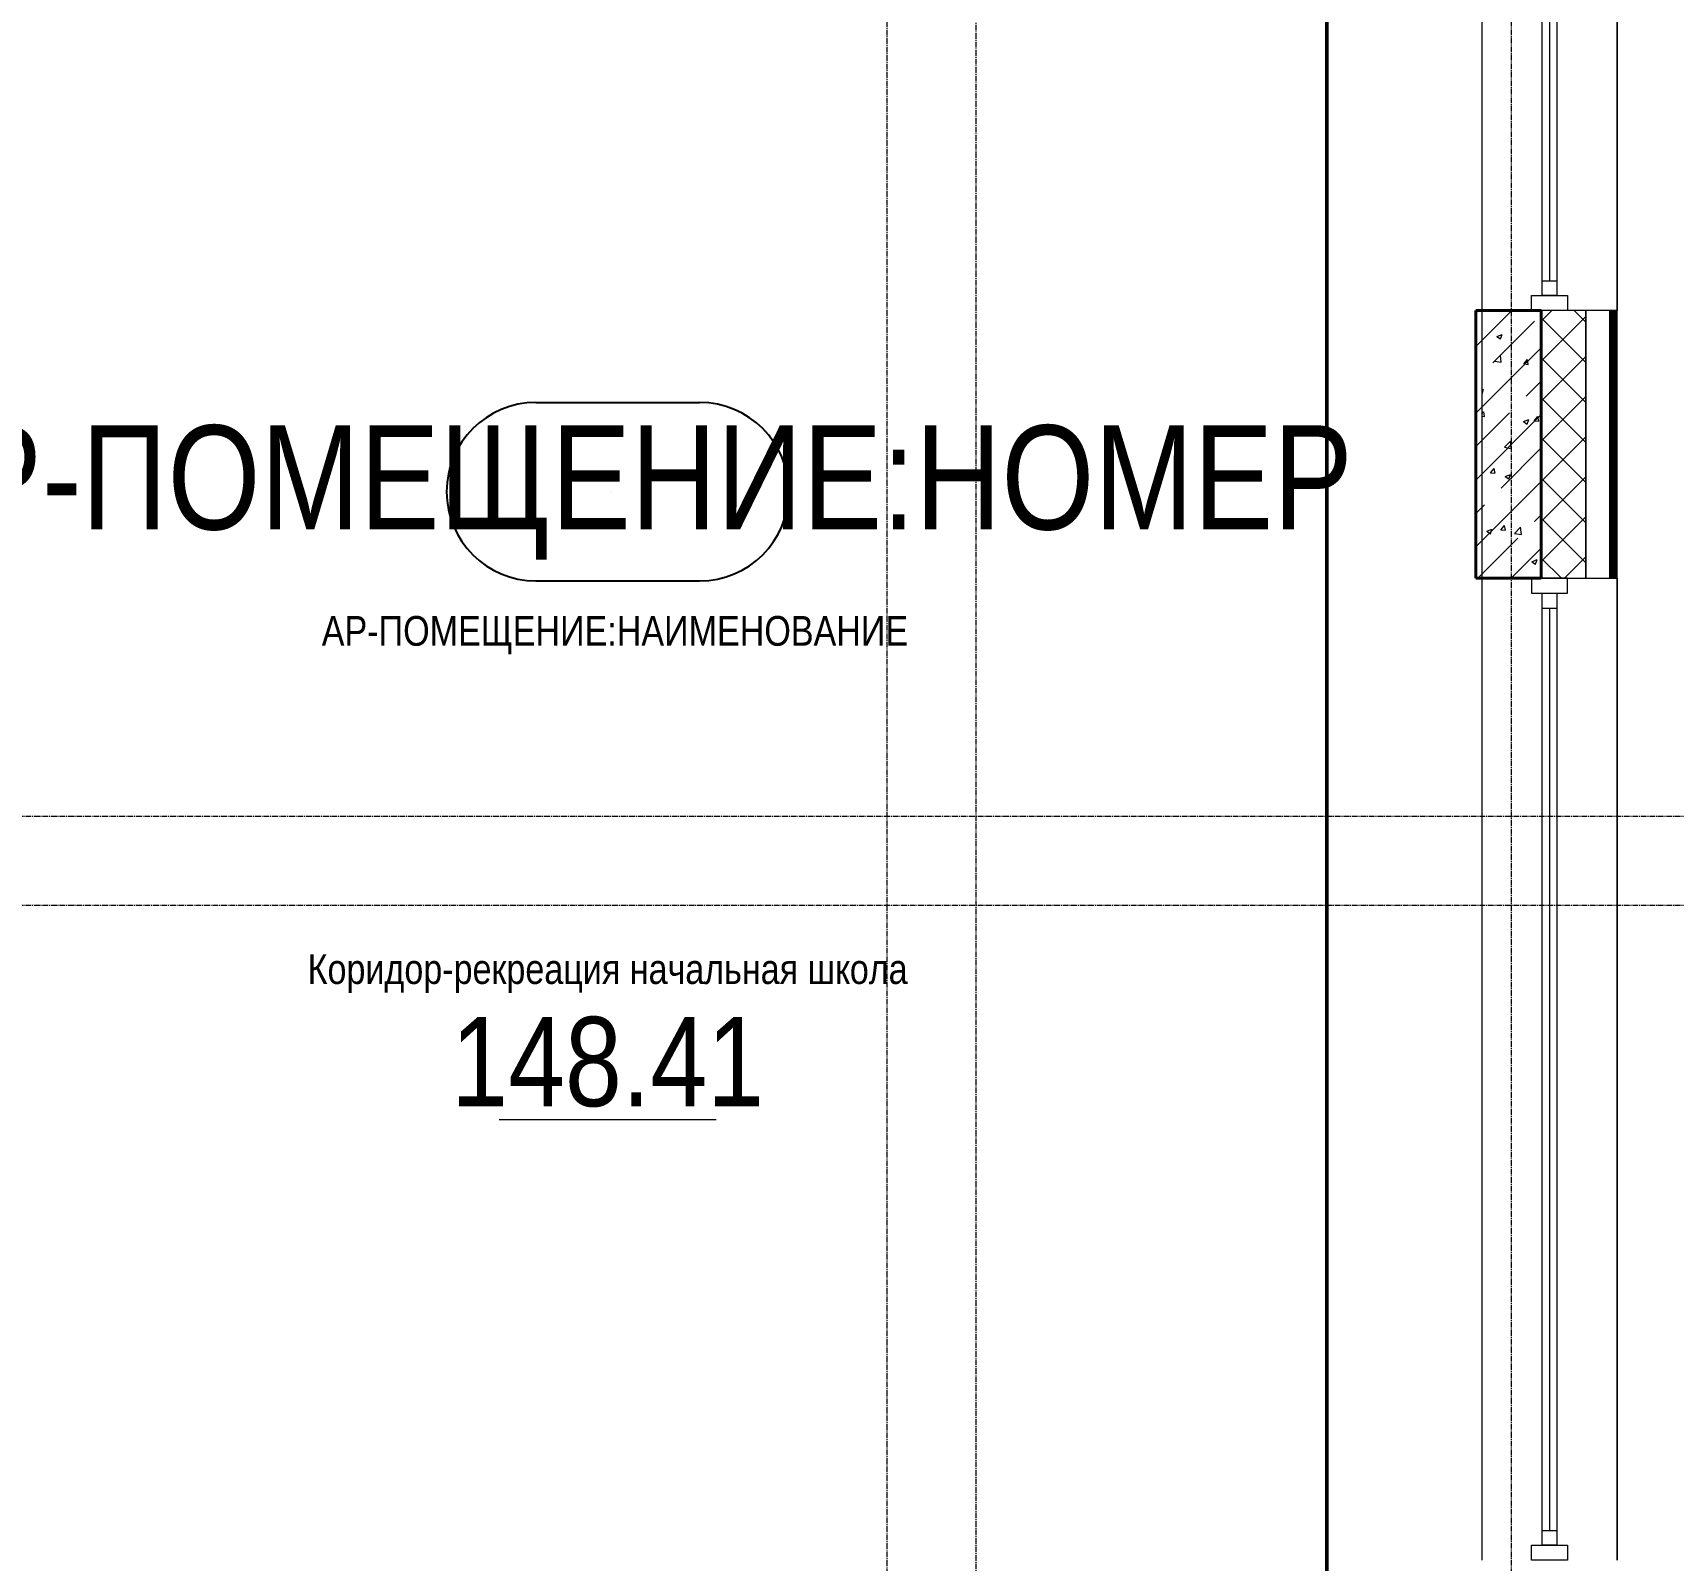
# Model space of a CAD drawing. Header units: millimetres. Extents: x -7155 to 483283, y -227682 to 148426.
# Drawn here: x 15130 to 20643, y 61700 to 66833 of the extents above; entities that cross this region are included whole.
import ezdxf
from ezdxf.enums import TextEntityAlignment as Align

# ---------------------------------------------------------------- set-up
doc = ezdxf.new("R2010")
doc.units = ezdxf.units.MM
doc.linetypes.add('CENTER2', pattern=[28.575, 19.05, -3.175, 3.175, -3.175])
doc.linetypes.add('HIDDEN2', pattern=[4.7625, 3.175, -1.5875])
doc.layers.get('Defpoints').update_dxf_attribs({"color": 140})
for name, color, linetype, lineweight, true_color in [('A-AREA', 7, 'Continuous', 15, 0x7f7f7f), ('АР_Оси_РД_100', 7, 'Continuous', 0, 0x525252), ('РД_Оси_100', 7, 'Continuous', 0, 0x525252)]:
    doc.layers.add(name, color=color, linetype=linetype, lineweight=lineweight, true_color=true_color)
for name, color, linetype, lineweight in [('A-Wall_Материал_Газоблок_Контур', 250, 'Continuous', 0), ('АР_Колонны', 70, 'Continuous', 30), ('АР_Окна', 4, 'Continuous', 5), ('АР_площадь пом', 5, 'Continuous', 5), ('АР_Стены ЖБ', 7, 'Continuous', 30), ('АР_Стены ПЕНОблок', 52, 'Continuous', 20), ('АР_Тонкая', 254, 'Continuous', 5), ('АР_Утеплитель', 31, 'Continuous', 0), ('АР_Штриховка', 8, 'Continuous', 0)]:
    doc.layers.add(name, color=color, linetype=linetype, lineweight=lineweight)
doc.styles.add('style1', font='ARIALN.TTF')

# ---------------------------------------------------------------- blocks, each defined once
blk = doc.blocks.new('СОШ_2200_АР_ОСИ_М100_28.05.24')
at = {"layer": 'АР_Оси_РД_100', "linetype": 'CENTER2'}
blk.add_line((20100, -6155), (20100, 139938.679), dxfattribs=at)
for points in [[(17850, 139938.679), (18000, 139538.679), (18000, -6194.092)], [(18300, -6196.31), (18300, 139538.679), (18450, 139938.679)], [(29555, 64200), (-5454.958, 64200), (-5954.958, 64350)], [(29555, 63900), (-5454.958, 63900), (-5954.958, 63750)]]:
    blk.add_lwpolyline(points, dxfattribs=at)
blk = doc.blocks.new('MOK-МаркаПомещения1')
at = {"layer": 'A-AREA', "color": 0}
blk.add_line((-3.651, -1.944), (3.649, -1.944), dxfattribs=at)
at = {"layer": 'A-AREA', "color": 0, "style": 'style1'}
blk.add_attdef('АР-ПОМЕЩЕНИЕ:ПЛОЩАДЬ', text='', height=3, dxfattribs=at).set_placement((0, 0), align=Align.MIDDLE)

msp = doc.modelspace()

# ---------------------------------------------------------------- linework, layer by layer
at = {"color": 18, "true_color": 0x000000}
for p, q in [((16820.9, 65591), (17370.9, 65591)), ((16820.9, 64991), (17370.9, 64991))]:
    msp.add_line(p, q, dxfattribs=at)
at = {"color": 1, "lineweight": 50}
msp.add_lwpolyline([(8308, 63335), (13325, 63335), (13325, 67891), (19479, 67891), (19479, 61626), (11841, 61626), (11841, 39235), (8263, 39235), (8308, 63335)], dxfattribs=at)
at = {"color": 18, "true_color": 0x000000}
for centre, radius, start, end in [((16820.9, 65291), 300, 90, 270), ((17370.9, 65291), 300, 270, 90), ((16720.9, 65291), 350, 0, 0.001)]:
    msp.add_arc(centre, radius, start, end, dxfattribs=at)
at = {"layer": 'A-Wall_Материал_Газоблок_Контур', "color": 18, "linetype": 'Continuous', "lineweight": 0, "true_color": 0x000000}
for p, q in [((20000, 67100), (20000, 65900)), ((20455, 65900), (20455, 67100)), ((20000, 65000), (20000, 61700)), ((20455, 61700), (20455, 65000))]:
    msp.add_line(p, q, dxfattribs=at)
at = {"layer": 'АР_Колонны', "color": 18, "linetype": 'HIDDEN2', "lineweight": 25, "true_color": 0x000000}
for p, q in [((19980, 65900), (20200, 65900)), ((19980, 65000), (19980, 65900)), ((20200, 65900), (20200, 65000)), ((20200, 65000), (19980, 65000))]:
    msp.add_line(p, q, dxfattribs=at)
at = {"layer": 'АР_Колонны', "color": 18, "linetype": 'Continuous', "lineweight": 30, "true_color": 0x000000}
for p, q in [((20200, 65900), (19980, 65900)), ((19980, 65900), (19980, 65000)), ((20200, 65000), (20200, 65900)), ((19980, 65000), (20200, 65000))]:
    msp.add_line(p, q, dxfattribs=at)
at = {"layer": 'АР_Окна', "color": 18, "linetype": 'Continuous', "lineweight": 5, "true_color": 0x000000}
for p, q in [((20000, 67100), (20000, 65900)), ((20455, 67100), (20455, 65900)), ((20202.5, 65950), (20202.5, 67050)), ((20252.5, 67050), (20252.5, 65950)), ((20227.5, 67000), (20227.5, 66000)), ((20202.5, 66000), (20252.5, 66000)), ((20167.5, 65900), (20167.5, 65950)), ((20167.5, 65950), (20287.5, 65950)), ((20252.5, 65950), (20202.5, 65950)), ((20287.5, 65950), (20287.5, 65900)), ((20287.5, 65900), (20167.5, 65900)), ((20000, 65000), (20000, 61700)), ((20287.5, 65000), (20167.5, 65000)), ((20167.5, 65000), (20167.5, 64950)), ((20167.5, 64950), (20287.5, 64950)), ((20202.5, 64950), (20252.5, 64950)), ((20202.5, 61750), (20202.5, 64950)), ((20252.5, 64950), (20252.5, 61750)), ((20287.5, 64950), (20287.5, 65000)), ((20455, 65000), (20455, 61700)), ((20202.5, 64900), (20252.5, 64900)), ((20227.5, 64900), (20227.5, 61800)), ((20202.5, 61800), (20252.5, 61800)), ((20252.5, 61750), (20202.5, 61750))]:
    msp.add_line(p, q, dxfattribs=at)
msp.add_lwpolyline([(20287.5, 61750), (20287.5, 61700), (20167.5, 61700), (20167.5, 61750)], close=True, dxfattribs=at)
at = {"layer": 'АР_Стены ЖБ', "color": 18, "linetype": 'Continuous', "lineweight": 40, "true_color": 0x000000}
for p, q in [((20200, 65900), (19980, 65900)), ((19980, 65900), (19980, 65000)), ((20200, 65000), (20200, 65900)), ((19980, 65000), (20200, 65000))]:
    msp.add_line(p, q, dxfattribs=at)
at = {"layer": 'АР_Стены ПЕНОблок', "color": 18, "linetype": 'Continuous', "lineweight": 20, "true_color": 0x000000}
for p, q in [((20200, 65900), (20000, 65900)), ((20000, 65900), (20000, 65000)), ((20200, 65000), (20200, 65900)), ((20000, 65000), (20200, 65000))]:
    msp.add_line(p, q, dxfattribs=at)
at = {"layer": 'АР_Тонкая', "color": 18, "linetype": 'Continuous', "lineweight": 5, "true_color": 0x000000}
for p, q in [((20430, 65900), (20350, 65900)), ((20350, 65900), (20350, 65000)), ((20430, 65000), (20430, 65900)), ((20455, 65900), (20430, 65900)), ((20430, 65900), (20430, 65000)), ((20455, 65000), (20455, 65900)), ((20350, 65000), (20430, 65000)), ((20430, 65000), (20455, 65000))]:
    msp.add_line(p, q, dxfattribs=at)
at = {"layer": 'АР_Утеплитель', "color": 18, "linetype": 'Continuous', "lineweight": 0, "true_color": 0x000000}
for p, q in [((20350, 65900), (20200, 65900)), ((20200, 65900), (20200, 65000)), ((20350, 65000), (20350, 65900)), ((20200, 65000), (20350, 65000))]:
    msp.add_line(p, q, dxfattribs=at)
at = {"layer": 'АР_Штриховка', "color": 18, "linetype": 'Continuous', "lineweight": 5, "true_color": 0x000000}
for p, q in [((19980, 65779.3), (20100.7, 65900)), ((19980, 65891.6), (19988.4, 65900)), ((20037.2, 65724.2), (20177.5, 65864.6)), ((19980, 65554.8), (20200, 65774.8)), ((19980, 65667.1), (19981.1, 65668.1)), ((20149.4, 65612), (20200, 65662.5)), ((19980, 65442.5), (20093.3, 65555.9)), ((19980, 65330.3), (20200, 65550.3)), ((20065.3, 65303.3), (20200, 65438)), ((19980, 65105.8), (20200, 65325.8)), ((19980, 65218), (20009.1, 65247.2)), ((20177.5, 65191), (20200, 65213.5)), ((19986.5, 65000), (20121.4, 65134.9)), ((20098.7, 65000), (20200, 65101.3))]:
    msp.add_line(p, q, dxfattribs=at)
at = {"layer": 'АР_Штриховка', "color": 18, "linetype": 'Continuous', "lineweight": 0, "true_color": 0x000000}
for p, q in [((20200, 65864.6), (20235.4, 65900)), ((20350, 65860.5), (20310.5, 65900)), ((20430, 65899), (20455, 65899)), ((20430, 65898), (20455, 65898)), ((20430, 65897), (20455, 65897)), ((20430, 65896), (20455, 65896)), ((20430, 65895), (20455, 65895)), ((20430, 65894), (20455, 65894)), ((20430, 65893), (20455, 65893)), ((20430, 65892), (20455, 65892)), ((20430, 65891), (20455, 65891)), ((20430, 65890), (20455, 65890)), ((20430, 65889), (20455, 65889)), ((20430, 65888), (20455, 65888)), ((20430, 65887), (20455, 65887)), ((20430, 65886), (20455, 65886)), ((20430, 65885), (20455, 65885)), ((20430, 65884), (20455, 65884)), ((20430, 65883), (20455, 65883)), ((20200, 65729.9), (20350, 65879.9)), ((20350, 65725.8), (20200, 65875.8)), ((20430, 65882), (20455, 65882)), ((20430, 65881), (20455, 65881)), ((20430, 65880), (20455, 65880)), ((20430, 65879), (20455, 65879)), ((20430, 65878), (20455, 65878)), ((20430, 65877), (20455, 65877)), ((20430, 65876), (20455, 65876)), ((20430, 65875), (20455, 65875)), ((20430, 65874), (20455, 65874)), ((20430, 65873), (20455, 65873)), ((20430, 65872), (20455, 65872)), ((20430, 65871), (20455, 65871)), ((20430, 65870), (20455, 65870)), ((20430, 65869), (20455, 65869)), ((20430, 65868), (20455, 65868)), ((20430, 65867), (20455, 65867)), ((20430, 65866), (20455, 65866)), ((20430, 65865), (20455, 65865)), ((20430, 65864), (20455, 65864)), ((20430, 65863), (20455, 65863)), ((20430, 65862), (20455, 65862)), ((20430, 65861), (20455, 65861)), ((20430, 65860), (20455, 65860)), ((20430, 65859), (20455, 65859)), ((20430, 65858), (20455, 65858)), ((20430, 65857), (20455, 65857)), ((20430, 65856), (20455, 65856)), ((20430, 65855), (20455, 65855)), ((20430, 65854), (20455, 65854)), ((20430, 65853), (20455, 65853)), ((20430, 65852), (20455, 65852)), ((20430, 65851), (20455, 65851)), ((20430, 65850), (20455, 65850)), ((20430, 65849), (20455, 65849)), ((20430, 65848), (20455, 65848)), ((20430, 65847), (20455, 65847)), ((20430, 65846), (20455, 65846)), ((20430, 65845), (20455, 65845)), ((20430, 65844), (20455, 65844)), ((20430, 65843), (20455, 65843)), ((20430, 65842), (20455, 65842)), ((20430, 65841), (20455, 65841)), ((20430, 65840), (20455, 65840)), ((20430, 65839), (20455, 65839)), ((20430, 65838), (20455, 65838)), ((20430, 65837), (20455, 65837)), ((20430, 65836), (20455, 65836)), ((20430, 65835), (20455, 65835)), ((20430, 65834), (20455, 65834)), ((20430, 65833), (20455, 65833)), ((20430, 65832), (20455, 65832)), ((20430, 65831), (20455, 65831)), ((20430, 65830), (20455, 65830)), ((20430, 65829), (20455, 65829)), ((20430, 65828), (20455, 65828)), ((20050.2, 65813), (20068, 65819.9)), ((20050.2, 65813), (20062.8, 65804.5)), ((20062.8, 65804.5), (20067.9, 65819.8)), ((20430, 65827), (20455, 65827)), ((20430, 65826), (20455, 65826)), ((20430, 65825), (20455, 65825)), ((20430, 65824), (20455, 65824)), ((20430, 65823), (20455, 65823)), ((20430, 65822), (20455, 65822)), ((20430, 65821), (20455, 65821)), ((20430, 65820), (20455, 65820)), ((20430, 65819), (20455, 65819)), ((20430, 65818), (20455, 65818)), ((20430, 65817), (20455, 65817)), ((20430, 65816), (20455, 65816)), ((20430, 65815), (20455, 65815)), ((20430, 65814), (20455, 65814)), ((20430, 65813), (20455, 65813)), ((20430, 65812), (20455, 65812)), ((20430, 65811), (20455, 65811)), ((20430, 65810), (20455, 65810)), ((20430, 65809), (20455, 65809)), ((20430, 65808), (20455, 65808)), ((20430, 65807), (20455, 65807)), ((20430, 65806), (20455, 65806)), ((20430, 65805), (20455, 65805)), ((20430, 65804), (20455, 65804)), ((20430, 65803), (20455, 65803)), ((20430, 65802), (20455, 65802)), ((20430, 65801), (20455, 65801)), ((20430, 65800), (20455, 65800)), ((20430, 65799), (20455, 65799)), ((20430, 65798), (20455, 65798)), ((20430, 65797), (20455, 65797)), ((20430, 65796), (20455, 65796)), ((20430, 65795), (20455, 65795)), ((20430, 65794), (20455, 65794)), ((20430, 65793), (20455, 65793)), ((20430, 65792), (20455, 65792)), ((20430, 65791), (20455, 65791)), ((20430, 65790), (20455, 65790)), ((20430, 65789), (20455, 65789)), ((20430, 65788), (20455, 65788)), ((20430, 65787), (20455, 65787)), ((20430, 65786), (20455, 65786)), ((20430, 65785), (20455, 65785)), ((20430, 65784), (20455, 65784)), ((20430, 65783), (20455, 65783)), ((20430, 65782), (20455, 65782)), ((20430, 65781), (20455, 65781)), ((20430, 65780), (20455, 65780)), ((20430, 65779), (20455, 65779)), ((20430, 65778), (20455, 65778)), ((20430, 65777), (20455, 65777)), ((20430, 65776), (20455, 65776)), ((20430, 65775), (20455, 65775)), ((20430, 65774), (20455, 65774)), ((20430, 65773), (20455, 65773)), ((20042.9, 65729.8), (20062.7, 65750.4)), ((20042.9, 65729.7), (20065.5, 65726.2)), ((20065.5, 65726.3), (20062.7, 65750.4)), ((20140.9, 65720.4), (20153.1, 65735)), ((20140.9, 65720.4), (20156, 65719)), ((20156.1, 65719.1), (20153.2, 65735)), ((20200, 65595.2), (20350, 65745.2)), ((20350, 65591.1), (20200, 65741.1)), ((20430, 65772), (20455, 65772)), ((20430, 65771), (20455, 65771)), ((20430, 65770), (20455, 65770)), ((20430, 65769), (20455, 65769)), ((20430, 65768), (20455, 65768)), ((20430, 65767), (20455, 65767)), ((20430, 65766), (20455, 65766)), ((20430, 65765), (20455, 65765)), ((20430, 65764), (20455, 65764)), ((20430, 65763), (20455, 65763)), ((20430, 65762), (20455, 65762)), ((20430, 65761), (20455, 65761)), ((20430, 65760), (20455, 65760)), ((20430, 65759), (20455, 65759)), ((20430, 65758), (20455, 65758)), ((20430, 65757), (20455, 65757)), ((20430, 65756), (20455, 65756)), ((20430, 65755), (20455, 65755)), ((20430, 65754), (20455, 65754)), ((20430, 65753), (20455, 65753)), ((20430, 65752), (20455, 65752)), ((20430, 65751), (20455, 65751)), ((20430, 65750), (20455, 65750)), ((20430, 65749), (20455, 65749)), ((20430, 65748), (20455, 65748)), ((20430, 65747), (20455, 65747)), ((20430, 65746), (20455, 65746)), ((20430, 65745), (20455, 65745)), ((20430, 65744), (20455, 65744)), ((20430, 65743), (20455, 65743)), ((20430, 65742), (20455, 65742)), ((20430, 65741), (20455, 65741)), ((20430, 65740), (20455, 65740)), ((20430, 65739), (20455, 65739)), ((20430, 65738), (20455, 65738)), ((20430, 65737), (20455, 65737)), ((20430, 65736), (20455, 65736)), ((20430, 65735), (20455, 65735)), ((20430, 65734), (20455, 65734)), ((20430, 65733), (20455, 65733)), ((20430, 65732), (20455, 65732)), ((20430, 65731), (20455, 65731)), ((20430, 65730), (20455, 65730)), ((20430, 65729), (20455, 65729)), ((20430, 65728), (20455, 65728)), ((20430, 65727), (20455, 65727)), ((20430, 65726), (20455, 65726)), ((20430, 65725), (20455, 65725)), ((20430, 65724), (20455, 65724)), ((20430, 65723), (20455, 65723)), ((20430, 65722), (20455, 65722)), ((20430, 65721), (20455, 65721)), ((20430, 65720), (20455, 65720)), ((20430, 65719), (20455, 65719)), ((20430, 65718), (20455, 65718)), ((20430, 65717), (20455, 65717)), ((20430, 65716), (20455, 65716)), ((20430, 65715), (20455, 65715)), ((20430, 65714), (20455, 65714)), ((20430, 65713), (20455, 65713)), ((20430, 65712), (20455, 65712)), ((20430, 65711), (20455, 65711)), ((20430, 65710), (20455, 65710)), ((20430, 65709), (20455, 65709)), ((20430, 65708), (20455, 65708)), ((20430, 65707), (20455, 65707)), ((20430, 65706), (20455, 65706)), ((20430, 65705), (20455, 65705)), ((20430, 65704), (20455, 65704)), ((20430, 65703), (20455, 65703)), ((20430, 65702), (20455, 65702)), ((20430, 65701), (20455, 65701)), ((20430, 65700), (20455, 65700)), ((20430, 65699), (20455, 65699)), ((20430, 65698), (20455, 65698)), ((20430, 65697), (20455, 65697)), ((20430, 65696), (20455, 65696)), ((20430, 65695), (20455, 65695)), ((20430, 65694), (20455, 65694)), ((20430, 65693), (20455, 65693)), ((20430, 65692), (20455, 65692)), ((20430, 65691), (20455, 65691)), ((20430, 65690), (20455, 65690)), ((20430, 65689), (20455, 65689)), ((20430, 65688), (20455, 65688)), ((20430, 65687), (20455, 65687)), ((20430, 65686), (20455, 65686)), ((20430, 65685), (20455, 65685)), ((20430, 65684), (20455, 65684)), ((20430, 65683), (20455, 65683)), ((20430, 65682), (20455, 65682)), ((20430, 65681), (20455, 65681)), ((20430, 65680), (20455, 65680)), ((20430, 65679), (20455, 65679)), ((20430, 65678), (20455, 65678)), ((20430, 65677), (20455, 65677)), ((20430, 65676), (20455, 65676)), ((20430, 65675), (20455, 65675)), ((20430, 65674), (20455, 65674)), ((20430, 65673), (20455, 65673)), ((20430, 65672), (20455, 65672)), ((20430, 65671), (20455, 65671)), ((20430, 65670), (20455, 65670)), ((20430, 65669), (20455, 65669)), ((20430, 65668), (20455, 65668)), ((20430, 65667), (20455, 65667)), ((20430, 65666), (20455, 65666)), ((20430, 65665), (20455, 65665)), ((20430, 65664), (20455, 65664)), ((20430, 65663), (20455, 65663)), ((20000, 65633.3), (20006.2, 65635.7)), ((20000, 65620.9), (20001, 65620.3)), ((20001, 65620.3), (20006.1, 65635.6)), ((20200, 65460.5), (20350, 65610.5)), ((20430, 65662), (20455, 65662)), ((20430, 65661), (20455, 65661)), ((20430, 65660), (20455, 65660)), ((20430, 65659), (20455, 65659)), ((20430, 65658), (20455, 65658)), ((20430, 65657), (20455, 65657)), ((20430, 65656), (20455, 65656)), ((20430, 65655), (20455, 65655)), ((20430, 65654), (20455, 65654)), ((20430, 65653), (20455, 65653)), ((20430, 65652), (20455, 65652)), ((20430, 65651), (20455, 65651)), ((20430, 65650), (20455, 65650)), ((20430, 65649), (20455, 65649)), ((20430, 65648), (20455, 65648)), ((20430, 65647), (20455, 65647)), ((20430, 65646), (20455, 65646)), ((20430, 65645), (20455, 65645)), ((20430, 65644), (20455, 65644)), ((20430, 65643), (20455, 65643)), ((20430, 65642), (20455, 65642)), ((20430, 65641), (20455, 65641)), ((20430, 65640), (20455, 65640)), ((20430, 65639), (20455, 65639)), ((20430, 65638), (20455, 65638)), ((20430, 65637), (20455, 65637)), ((20430, 65636), (20455, 65636)), ((20430, 65635), (20455, 65635)), ((20430, 65634), (20455, 65634)), ((20430, 65633), (20455, 65633)), ((20430, 65632), (20455, 65632)), ((20430, 65631), (20455, 65631)), ((20430, 65630), (20455, 65630)), ((20430, 65629), (20455, 65629)), ((20430, 65628), (20455, 65628)), ((20430, 65627), (20455, 65627)), ((20430, 65626), (20455, 65626)), ((20430, 65625), (20455, 65625)), ((20430, 65624), (20455, 65624)), ((20430, 65623), (20455, 65623)), ((20430, 65622), (20455, 65622)), ((20430, 65621), (20455, 65621)), ((20430, 65620), (20455, 65620)), ((20430, 65619), (20455, 65619)), ((20430, 65618), (20455, 65618)), ((20430, 65617), (20455, 65617)), ((20430, 65616), (20455, 65616)), ((20430, 65615), (20455, 65615)), ((20430, 65614), (20455, 65614)), ((20430, 65613), (20455, 65613)), ((20430, 65612), (20455, 65612)), ((20430, 65611), (20455, 65611)), ((20430, 65610), (20455, 65610)), ((20430, 65609), (20455, 65609)), ((20430, 65608), (20455, 65608)), ((20000, 65552.5), (20006.2, 65559.8)), ((20009.2, 65543.9), (20006.3, 65559.9)), ((20350, 65456.3), (20200, 65606.3)), ((20430, 65607), (20455, 65607)), ((20430, 65606), (20455, 65606)), ((20430, 65605), (20455, 65605)), ((20430, 65604), (20455, 65604)), ((20430, 65603), (20455, 65603)), ((20430, 65602), (20455, 65602)), ((20430, 65601), (20455, 65601)), ((20430, 65600), (20455, 65600)), ((20430, 65599), (20455, 65599)), ((20430, 65598), (20455, 65598)), ((20430, 65597), (20455, 65597)), ((20430, 65596), (20455, 65596)), ((20430, 65595), (20455, 65595)), ((20430, 65594), (20455, 65594)), ((20430, 65593), (20455, 65593)), ((20430, 65592), (20455, 65592)), ((20430, 65591), (20455, 65591)), ((20430, 65590), (20455, 65590)), ((20430, 65589), (20455, 65589)), ((20430, 65588), (20455, 65588)), ((20430, 65587), (20455, 65587)), ((20430, 65586), (20455, 65586)), ((20430, 65585), (20455, 65585)), ((20430, 65584), (20455, 65584)), ((20430, 65583), (20455, 65583)), ((20430, 65582), (20455, 65582)), ((20430, 65581), (20455, 65581)), ((20430, 65580), (20455, 65580)), ((20430, 65579), (20455, 65579)), ((20430, 65578), (20455, 65578)), ((20430, 65577), (20455, 65577)), ((20430, 65576), (20455, 65576)), ((20430, 65575), (20455, 65575)), ((20430, 65574), (20455, 65574)), ((20430, 65573), (20455, 65573)), ((20430, 65572), (20455, 65572)), ((20430, 65571), (20455, 65571)), ((20430, 65570), (20455, 65570)), ((20430, 65569), (20455, 65569)), ((20430, 65568), (20455, 65568)), ((20430, 65567), (20455, 65567)), ((20430, 65566), (20455, 65566)), ((20430, 65565), (20455, 65565)), ((20430, 65564), (20455, 65564)), ((20430, 65563), (20455, 65563)), ((20430, 65562), (20455, 65562)), ((20430, 65561), (20455, 65561)), ((20430, 65560), (20455, 65560)), ((20430, 65559), (20455, 65559)), ((20430, 65558), (20455, 65558)), ((20430, 65557), (20455, 65557)), ((20430, 65556), (20455, 65556)), ((20430, 65555), (20455, 65555)), ((20430, 65554), (20455, 65554)), ((20430, 65553), (20455, 65553)), ((20000, 65544.7), (20009.1, 65543.9)), ((20140, 65526.6), (20157.8, 65533.4)), ((20140, 65526.5), (20152.6, 65518)), ((20152.6, 65518), (20157.8, 65533.4)), ((20176.1, 65529.3), (20188.3, 65543.9)), ((20176.1, 65529.3), (20191.3, 65528)), ((20191.4, 65528), (20188.4, 65543.9)), ((20430, 65552), (20455, 65552)), ((20430, 65551), (20455, 65551)), ((20430, 65550), (20455, 65550)), ((20430, 65549), (20455, 65549)), ((20430, 65548), (20455, 65548)), ((20430, 65547), (20455, 65547)), ((20430, 65546), (20455, 65546)), ((20430, 65545), (20455, 65545)), ((20430, 65544), (20455, 65544)), ((20430, 65543), (20455, 65543)), ((20430, 65542), (20455, 65542)), ((20430, 65541), (20455, 65541)), ((20430, 65540), (20455, 65540)), ((20430, 65539), (20455, 65539)), ((20430, 65538), (20455, 65538)), ((20430, 65537), (20455, 65537)), ((20430, 65536), (20455, 65536)), ((20430, 65535), (20455, 65535)), ((20430, 65534), (20455, 65534)), ((20430, 65533), (20455, 65533)), ((20430, 65532), (20455, 65532)), ((20430, 65531), (20455, 65531)), ((20430, 65530), (20455, 65530)), ((20430, 65529), (20455, 65529)), ((20430, 65528), (20455, 65528)), ((20430, 65527), (20455, 65527)), ((20430, 65526), (20455, 65526)), ((20430, 65525), (20455, 65525)), ((20430, 65524), (20455, 65524)), ((20430, 65523), (20455, 65523)), ((20430, 65522), (20455, 65522)), ((20430, 65521), (20455, 65521)), ((20430, 65520), (20455, 65520)), ((20430, 65519), (20455, 65519)), ((20430, 65518), (20455, 65518)), ((20430, 65517), (20455, 65517)), ((20430, 65516), (20455, 65516)), ((20430, 65515), (20455, 65515)), ((20430, 65514), (20455, 65514)), ((20430, 65513), (20455, 65513)), ((20430, 65512), (20455, 65512)), ((20430, 65511), (20455, 65511)), ((20430, 65510), (20455, 65510)), ((20430, 65509), (20455, 65509)), ((20430, 65508), (20455, 65508)), ((20430, 65507), (20455, 65507)), ((20430, 65506), (20455, 65506)), ((20430, 65505), (20455, 65505)), ((20430, 65504), (20455, 65504)), ((20430, 65503), (20455, 65503)), ((20430, 65502), (20455, 65502)), ((20430, 65501), (20455, 65501)), ((20430, 65500), (20455, 65500)), ((20430, 65499), (20455, 65499)), ((20430, 65498), (20455, 65498)), ((20430, 65497), (20455, 65497)), ((20076.6, 65440.3), (20096.4, 65460.9)), ((20099.2, 65436.8), (20096.4, 65460.9)), ((20200, 65325.8), (20350, 65475.8)), ((20350, 65321.6), (20200, 65471.6)), ((20430, 65496), (20455, 65496)), ((20430, 65495), (20455, 65495)), ((20430, 65494), (20455, 65494)), ((20430, 65493), (20455, 65493)), ((20430, 65492), (20455, 65492)), ((20430, 65491), (20455, 65491)), ((20430, 65490), (20455, 65490)), ((20430, 65489), (20455, 65489)), ((20430, 65488), (20455, 65488)), ((20430, 65487), (20455, 65487)), ((20430, 65486), (20455, 65486)), ((20430, 65485), (20455, 65485)), ((20430, 65484), (20455, 65484)), ((20430, 65483), (20455, 65483)), ((20430, 65482), (20455, 65482)), ((20430, 65481), (20455, 65481)), ((20430, 65480), (20455, 65480)), ((20430, 65479), (20455, 65479)), ((20430, 65478), (20455, 65478)), ((20430, 65477), (20455, 65477)), ((20430, 65476), (20455, 65476)), ((20430, 65475), (20455, 65475)), ((20430, 65474), (20455, 65474)), ((20430, 65473), (20455, 65473)), ((20430, 65472), (20455, 65472)), ((20430, 65471), (20455, 65471)), ((20430, 65470), (20455, 65470)), ((20430, 65469), (20455, 65469)), ((20430, 65468), (20455, 65468)), ((20430, 65467), (20455, 65467)), ((20430, 65466), (20455, 65466)), ((20430, 65465), (20455, 65465)), ((20430, 65464), (20455, 65464)), ((20430, 65463), (20455, 65463)), ((20430, 65462), (20455, 65462)), ((20430, 65461), (20455, 65461)), ((20430, 65460), (20455, 65460)), ((20430, 65459), (20455, 65459)), ((20430, 65458), (20455, 65458)), ((20430, 65457), (20455, 65457)), ((20430, 65456), (20455, 65456)), ((20430, 65455), (20455, 65455)), ((20430, 65454), (20455, 65454)), ((20430, 65453), (20455, 65453)), ((20430, 65452), (20455, 65452)), ((20430, 65451), (20455, 65451)), ((20430, 65450), (20455, 65450)), ((20430, 65449), (20455, 65449)), ((20430, 65448), (20455, 65448)), ((20430, 65447), (20455, 65447)), ((20430, 65446), (20455, 65446)), ((20430, 65445), (20455, 65445)), ((20430, 65444), (20455, 65444)), ((20430, 65443), (20455, 65443)), ((20430, 65442), (20455, 65442)), ((20076.6, 65440.3), (20099.2, 65436.7)), ((20430, 65441), (20455, 65441)), ((20430, 65440), (20455, 65440)), ((20430, 65439), (20455, 65439)), ((20430, 65438), (20455, 65438)), ((20430, 65437), (20455, 65437)), ((20430, 65436), (20455, 65436)), ((20430, 65435), (20455, 65435)), ((20430, 65434), (20455, 65434)), ((20430, 65433), (20455, 65433)), ((20430, 65432), (20455, 65432)), ((20430, 65431), (20455, 65431)), ((20430, 65430), (20455, 65430)), ((20430, 65429), (20455, 65429)), ((20430, 65428), (20455, 65428)), ((20430, 65427), (20455, 65427)), ((20430, 65426), (20455, 65426)), ((20430, 65425), (20455, 65425)), ((20430, 65424), (20455, 65424)), ((20430, 65423), (20455, 65423)), ((20430, 65422), (20455, 65422)), ((20430, 65421), (20455, 65421)), ((20430, 65420), (20455, 65420)), ((20430, 65419), (20455, 65419)), ((20430, 65418), (20455, 65418)), ((20430, 65417), (20455, 65417)), ((20430, 65416), (20455, 65416)), ((20430, 65415), (20455, 65415)), ((20430, 65414), (20455, 65414)), ((20430, 65413), (20455, 65413)), ((20430, 65412), (20455, 65412)), ((20430, 65411), (20455, 65411)), ((20430, 65410), (20455, 65410)), ((20430, 65409), (20455, 65409)), ((20430, 65408), (20455, 65408)), ((20430, 65407), (20455, 65407)), ((20430, 65406), (20455, 65406)), ((20430, 65405), (20455, 65405)), ((20430, 65404), (20455, 65404)), ((20430, 65403), (20455, 65403)), ((20430, 65402), (20455, 65402)), ((20430, 65401), (20455, 65401)), ((20430, 65400), (20455, 65400)), ((20430, 65399), (20455, 65399)), ((20430, 65398), (20455, 65398)), ((20430, 65397), (20455, 65397)), ((20430, 65396), (20455, 65396)), ((20430, 65395), (20455, 65395)), ((20430, 65394), (20455, 65394)), ((20430, 65393), (20455, 65393)), ((20430, 65392), (20455, 65392)), ((20430, 65391), (20455, 65391)), ((20430, 65390), (20455, 65390)), ((20430, 65389), (20455, 65389)), ((20430, 65388), (20455, 65388)), ((20430, 65387), (20455, 65387)), ((20029.2, 65354.2), (20041.4, 65368.8)), ((20029.2, 65354.2), (20044.3, 65352.9)), ((20044.4, 65352.9), (20041.5, 65368.8)), ((20078.2, 65342.4), (20096, 65349.2)), ((20078.2, 65342.4), (20090.8, 65333.8)), ((20090.8, 65333.8), (20096, 65349.2)), ((20200, 65191.1), (20350, 65341.1)), ((20350, 65186.9), (20200, 65336.9)), ((20430, 65386), (20455, 65386)), ((20430, 65385), (20455, 65385)), ((20430, 65384), (20455, 65384)), ((20430, 65383), (20455, 65383)), ((20430, 65382), (20455, 65382)), ((20430, 65381), (20455, 65381)), ((20430, 65380), (20455, 65380)), ((20430, 65379), (20455, 65379)), ((20430, 65378), (20455, 65378)), ((20430, 65377), (20455, 65377)), ((20430, 65376), (20455, 65376)), ((20430, 65375), (20455, 65375)), ((20430, 65374), (20455, 65374)), ((20430, 65373), (20455, 65373)), ((20430, 65372), (20455, 65372)), ((20430, 65371), (20455, 65371)), ((20430, 65370), (20455, 65370)), ((20430, 65369), (20455, 65369)), ((20430, 65368), (20455, 65368)), ((20430, 65367), (20455, 65367)), ((20430, 65366), (20455, 65366)), ((20430, 65365), (20455, 65365)), ((20430, 65364), (20455, 65364)), ((20430, 65363), (20455, 65363)), ((20430, 65362), (20455, 65362)), ((20430, 65361), (20455, 65361)), ((20430, 65360), (20455, 65360)), ((20430, 65359), (20455, 65359)), ((20430, 65358), (20455, 65358)), ((20430, 65357), (20455, 65357)), ((20430, 65356), (20455, 65356)), ((20430, 65355), (20455, 65355)), ((20430, 65354), (20455, 65354)), ((20430, 65353), (20455, 65353)), ((20430, 65352), (20455, 65352)), ((20430, 65351), (20455, 65351)), ((20430, 65350), (20455, 65350)), ((20430, 65349), (20455, 65349)), ((20430, 65348), (20455, 65348)), ((20430, 65347), (20455, 65347)), ((20430, 65346), (20455, 65346)), ((20430, 65345), (20455, 65345)), ((20430, 65344), (20455, 65344)), ((20430, 65343), (20455, 65343)), ((20430, 65342), (20455, 65342)), ((20430, 65341), (20455, 65341)), ((20430, 65340), (20455, 65340)), ((20430, 65339), (20455, 65339)), ((20430, 65338), (20455, 65338)), ((20430, 65337), (20455, 65337)), ((20430, 65336), (20455, 65336)), ((20430, 65335), (20455, 65335)), ((20430, 65334), (20455, 65334)), ((20430, 65333), (20455, 65333)), ((20430, 65332), (20455, 65332)), ((20430, 65331), (20455, 65331)), ((20430, 65330), (20455, 65330)), ((20430, 65329), (20455, 65329)), ((20430, 65328), (20455, 65328)), ((20430, 65327), (20455, 65327)), ((20430, 65326), (20455, 65326)), ((20430, 65325), (20455, 65325)), ((20430, 65324), (20455, 65324)), ((20430, 65323), (20455, 65323)), ((20430, 65322), (20455, 65322)), ((20430, 65321), (20455, 65321)), ((20430, 65320), (20455, 65320)), ((20430, 65319), (20455, 65319)), ((20430, 65318), (20455, 65318)), ((20430, 65317), (20455, 65317)), ((20430, 65316), (20455, 65316)), ((20430, 65315), (20455, 65315)), ((20430, 65314), (20455, 65314)), ((20430, 65313), (20455, 65313)), ((20430, 65312), (20455, 65312)), ((20430, 65311), (20455, 65311)), ((20430, 65310), (20455, 65310)), ((20430, 65309), (20455, 65309)), ((20430, 65308), (20455, 65308)), ((20430, 65307), (20455, 65307)), ((20430, 65306), (20455, 65306)), ((20430, 65305), (20455, 65305)), ((20430, 65304), (20455, 65304)), ((20430, 65303), (20455, 65303)), ((20430, 65302), (20455, 65302)), ((20430, 65301), (20455, 65301)), ((20430, 65300), (20455, 65300)), ((20430, 65299), (20455, 65299)), ((20430, 65298), (20455, 65298)), ((20430, 65297), (20455, 65297)), ((20430, 65296), (20455, 65296)), ((20430, 65295), (20455, 65295)), ((20430, 65294), (20455, 65294)), ((20430, 65293), (20455, 65293)), ((20430, 65292), (20455, 65292)), ((20430, 65291), (20455, 65291)), ((20430, 65290), (20455, 65290)), ((20430, 65289), (20455, 65289)), ((20430, 65288), (20455, 65288)), ((20430, 65287), (20455, 65287)), ((20430, 65286), (20455, 65286)), ((20430, 65285), (20455, 65285)), ((20430, 65284), (20455, 65284)), ((20430, 65283), (20455, 65283)), ((20430, 65282), (20455, 65282)), ((20430, 65281), (20455, 65281)), ((20430, 65280), (20455, 65280)), ((20430, 65279), (20455, 65279)), ((20430, 65278), (20455, 65278)), ((20430, 65277), (20455, 65277)), ((20430, 65276), (20455, 65276)), ((20430, 65275), (20455, 65275)), ((20430, 65274), (20455, 65274)), ((20430, 65273), (20455, 65273)), ((20430, 65272), (20455, 65272)), ((20430, 65271), (20455, 65271)), ((20430, 65270), (20455, 65270)), ((20430, 65269), (20455, 65269)), ((20430, 65268), (20455, 65268)), ((20430, 65267), (20455, 65267)), ((20430, 65266), (20455, 65266)), ((20430, 65265), (20455, 65265)), ((20430, 65264), (20455, 65264)), ((20430, 65263), (20455, 65263)), ((20430, 65262), (20455, 65262)), ((20430, 65261), (20455, 65261)), ((20430, 65260), (20455, 65260)), ((20430, 65259), (20455, 65259)), ((20430, 65258), (20455, 65258)), ((20430, 65257), (20455, 65257)), ((20430, 65256), (20455, 65256)), ((20430, 65255), (20455, 65255)), ((20430, 65254), (20455, 65254)), ((20430, 65253), (20455, 65253)), ((20430, 65252), (20455, 65252)), ((20430, 65251), (20455, 65251)), ((20430, 65250), (20455, 65250)), ((20430, 65249), (20455, 65249)), ((20430, 65248), (20455, 65248)), ((20430, 65247), (20455, 65247)), ((20430, 65246), (20455, 65246)), ((20430, 65245), (20455, 65245)), ((20430, 65244), (20455, 65244)), ((20430, 65243), (20455, 65243)), ((20430, 65242), (20455, 65242)), ((20430, 65241), (20455, 65241)), ((20430, 65240), (20455, 65240)), ((20430, 65239), (20455, 65239)), ((20430, 65238), (20455, 65238)), ((20430, 65237), (20455, 65237)), ((20430, 65236), (20455, 65236)), ((20430, 65235), (20455, 65235)), ((20430, 65234), (20455, 65234)), ((20430, 65233), (20455, 65233)), ((20430, 65232), (20455, 65232)), ((20430, 65231), (20455, 65231)), ((20430, 65230), (20455, 65230)), ((20430, 65229), (20455, 65229)), ((20430, 65228), (20455, 65228)), ((20430, 65227), (20455, 65227)), ((20430, 65226), (20455, 65226)), ((20430, 65225), (20455, 65225)), ((20430, 65224), (20455, 65224)), ((20430, 65223), (20455, 65223)), ((20430, 65222), (20455, 65222)), ((20064.4, 65163.1), (20076.6, 65177.7)), ((20079.7, 65161.8), (20076.7, 65177.8)), ((20110.2, 65150.8), (20130, 65171.4)), ((20132.9, 65147.3), (20130.1, 65171.4)), ((20200, 65056.4), (20350, 65206.4)), ((20350, 65052.2), (20200, 65202.2)), ((20430, 65221), (20455, 65221)), ((20430, 65220), (20455, 65220)), ((20430, 65219), (20455, 65219)), ((20430, 65218), (20455, 65218)), ((20430, 65217), (20455, 65217)), ((20430, 65216), (20455, 65216)), ((20430, 65215), (20455, 65215)), ((20430, 65214), (20455, 65214)), ((20430, 65213), (20455, 65213)), ((20430, 65212), (20455, 65212)), ((20430, 65211), (20455, 65211)), ((20430, 65210), (20455, 65210)), ((20430, 65209), (20455, 65209)), ((20430, 65208), (20455, 65208)), ((20430, 65207), (20455, 65207)), ((20430, 65206), (20455, 65206)), ((20430, 65205), (20455, 65205)), ((20430, 65204), (20455, 65204)), ((20430, 65203), (20455, 65203)), ((20430, 65202), (20455, 65202)), ((20430, 65201), (20455, 65201)), ((20430, 65200), (20455, 65200)), ((20430, 65199), (20455, 65199)), ((20430, 65198), (20455, 65198)), ((20430, 65197), (20455, 65197)), ((20430, 65196), (20455, 65196)), ((20430, 65195), (20455, 65195)), ((20430, 65194), (20455, 65194)), ((20430, 65193), (20455, 65193)), ((20430, 65192), (20455, 65192)), ((20430, 65191), (20455, 65191)), ((20430, 65190), (20455, 65190)), ((20430, 65189), (20455, 65189)), ((20430, 65188), (20455, 65188)), ((20430, 65187), (20455, 65187)), ((20430, 65186), (20455, 65186)), ((20430, 65185), (20455, 65185)), ((20430, 65184), (20455, 65184)), ((20430, 65183), (20455, 65183)), ((20430, 65182), (20455, 65182)), ((20430, 65181), (20455, 65181)), ((20430, 65180), (20455, 65180)), ((20430, 65179), (20455, 65179)), ((20430, 65178), (20455, 65178)), ((20430, 65177), (20455, 65177)), ((20430, 65176), (20455, 65176)), ((20430, 65175), (20455, 65175)), ((20430, 65174), (20455, 65174)), ((20430, 65173), (20455, 65173)), ((20430, 65172), (20455, 65172)), ((20430, 65171), (20455, 65171)), ((20430, 65170), (20455, 65170)), ((20430, 65169), (20455, 65169)), ((20430, 65168), (20455, 65168)), ((20430, 65167), (20455, 65167)), ((20016.4, 65158.2), (20034.2, 65165)), ((20016.4, 65158.2), (20029, 65149.6)), ((20029, 65149.6), (20034.2, 65165)), ((20064.4, 65163.1), (20079.6, 65161.8)), ((20110.3, 65150.8), (20132.9, 65147.3)), ((20430, 65166), (20455, 65166)), ((20430, 65165), (20455, 65165)), ((20430, 65164), (20455, 65164)), ((20430, 65163), (20455, 65163)), ((20430, 65162), (20455, 65162)), ((20430, 65161), (20455, 65161)), ((20430, 65160), (20455, 65160)), ((20430, 65159), (20455, 65159)), ((20430, 65158), (20455, 65158)), ((20430, 65157), (20455, 65157)), ((20430, 65156), (20455, 65156)), ((20430, 65155), (20455, 65155)), ((20430, 65154), (20455, 65154)), ((20430, 65153), (20455, 65153)), ((20430, 65152), (20455, 65152)), ((20430, 65151), (20455, 65151)), ((20430, 65150), (20455, 65150)), ((20430, 65149), (20455, 65149)), ((20430, 65148), (20455, 65148)), ((20430, 65147), (20455, 65147)), ((20430, 65146), (20455, 65146)), ((20430, 65145), (20455, 65145)), ((20430, 65144), (20455, 65144)), ((20430, 65143), (20455, 65143)), ((20430, 65142), (20455, 65142)), ((20430, 65141), (20455, 65141)), ((20430, 65140), (20455, 65140)), ((20430, 65139), (20455, 65139)), ((20430, 65138), (20455, 65138)), ((20430, 65137), (20455, 65137)), ((20430, 65136), (20455, 65136)), ((20430, 65135), (20455, 65135)), ((20430, 65134), (20455, 65134)), ((20430, 65133), (20455, 65133)), ((20430, 65132), (20455, 65132)), ((20430, 65131), (20455, 65131)), ((20430, 65130), (20455, 65130)), ((20430, 65129), (20455, 65129)), ((20430, 65128), (20455, 65128)), ((20430, 65127), (20455, 65127)), ((20430, 65126), (20455, 65126)), ((20430, 65125), (20455, 65125)), ((20430, 65124), (20455, 65124)), ((20430, 65123), (20455, 65123)), ((20430, 65122), (20455, 65122)), ((20430, 65121), (20455, 65121)), ((20430, 65120), (20455, 65120)), ((20430, 65119), (20455, 65119)), ((20430, 65118), (20455, 65118)), ((20430, 65117), (20455, 65117)), ((20430, 65116), (20455, 65116)), ((20430, 65115), (20455, 65115)), ((20430, 65114), (20455, 65114)), ((20430, 65113), (20455, 65113)), ((20430, 65112), (20455, 65112)), ((20430, 65111), (20455, 65111)), ((20168, 65055.9), (20185.8, 65062.8)), ((20168, 65055.9), (20180.6, 65047.4)), ((20180.6, 65047.4), (20185.8, 65062.7)), ((20267.5, 65000), (20200, 65067.5)), ((20278.3, 65000), (20350, 65071.7)), ((20430, 65110), (20455, 65110)), ((20430, 65109), (20455, 65109)), ((20430, 65108), (20455, 65108)), ((20430, 65107), (20455, 65107)), ((20430, 65106), (20455, 65106)), ((20430, 65105), (20455, 65105)), ((20430, 65104), (20455, 65104)), ((20430, 65103), (20455, 65103)), ((20430, 65102), (20455, 65102)), ((20430, 65101), (20455, 65101)), ((20430, 65100), (20455, 65100)), ((20430, 65099), (20455, 65099)), ((20430, 65098), (20455, 65098)), ((20430, 65097), (20455, 65097)), ((20430, 65096), (20455, 65096)), ((20430, 65095), (20455, 65095)), ((20430, 65094), (20455, 65094)), ((20430, 65093), (20455, 65093)), ((20430, 65092), (20455, 65092)), ((20430, 65091), (20455, 65091)), ((20430, 65090), (20455, 65090)), ((20430, 65089), (20455, 65089)), ((20430, 65088), (20455, 65088)), ((20430, 65087), (20455, 65087)), ((20430, 65086), (20455, 65086)), ((20430, 65085), (20455, 65085)), ((20430, 65084), (20455, 65084)), ((20430, 65083), (20455, 65083)), ((20430, 65082), (20455, 65082)), ((20430, 65081), (20455, 65081)), ((20430, 65080), (20455, 65080)), ((20430, 65079), (20455, 65079)), ((20430, 65078), (20455, 65078)), ((20430, 65077), (20455, 65077)), ((20430, 65076), (20455, 65076)), ((20430, 65075), (20455, 65075)), ((20430, 65074), (20455, 65074)), ((20430, 65073), (20455, 65073)), ((20430, 65072), (20455, 65072)), ((20430, 65071), (20455, 65071)), ((20430, 65070), (20455, 65070)), ((20430, 65069), (20455, 65069)), ((20430, 65068), (20455, 65068)), ((20430, 65067), (20455, 65067)), ((20430, 65066), (20455, 65066)), ((20430, 65065), (20455, 65065)), ((20430, 65064), (20455, 65064)), ((20430, 65063), (20455, 65063)), ((20430, 65062), (20455, 65062)), ((20430, 65061), (20455, 65061)), ((20430, 65060), (20455, 65060)), ((20430, 65059), (20455, 65059)), ((20430, 65058), (20455, 65058)), ((20430, 65057), (20455, 65057)), ((20430, 65056), (20455, 65056)), ((20430, 65055), (20455, 65055)), ((20430, 65054), (20455, 65054)), ((20430, 65053), (20455, 65053)), ((20430, 65052), (20455, 65052)), ((20430, 65051), (20455, 65051)), ((20430, 65050), (20455, 65050)), ((20430, 65049), (20455, 65049)), ((20430, 65048), (20455, 65048)), ((20430, 65047), (20455, 65047)), ((20430, 65046), (20455, 65046)), ((20430, 65045), (20455, 65045)), ((20430, 65044), (20455, 65044)), ((20430, 65043), (20455, 65043)), ((20430, 65042), (20455, 65042)), ((20430, 65041), (20455, 65041)), ((20430, 65040), (20455, 65040)), ((20430, 65039), (20455, 65039)), ((20430, 65038), (20455, 65038)), ((20430, 65037), (20455, 65037)), ((20430, 65036), (20455, 65036)), ((20430, 65035), (20455, 65035)), ((20430, 65034), (20455, 65034)), ((20430, 65033), (20455, 65033)), ((20430, 65032), (20455, 65032)), ((20430, 65031), (20455, 65031)), ((20430, 65030), (20455, 65030)), ((20430, 65029), (20455, 65029)), ((20430, 65028), (20455, 65028)), ((20430, 65027), (20455, 65027)), ((20430, 65026), (20455, 65026)), ((20430, 65025), (20455, 65025)), ((20430, 65024), (20455, 65024)), ((20430, 65023), (20455, 65023)), ((20430, 65022), (20455, 65022)), ((20430, 65021), (20455, 65021)), ((20430, 65020), (20455, 65020)), ((20430, 65019), (20455, 65019)), ((20430, 65018), (20455, 65018)), ((20430, 65017), (20455, 65017)), ((20430, 65016), (20455, 65016)), ((20430, 65015), (20455, 65015)), ((20430, 65014), (20455, 65014)), ((20430, 65013), (20455, 65013)), ((20430, 65012), (20455, 65012)), ((20430, 65011), (20455, 65011)), ((20430, 65010), (20455, 65010)), ((20430, 65009), (20455, 65009)), ((20430, 65008), (20455, 65008)), ((20430, 65007), (20455, 65007)), ((20430, 65006), (20455, 65006)), ((20430, 65005), (20455, 65005)), ((20430, 65004), (20455, 65004)), ((20430, 65003), (20455, 65003)), ((20430, 65002), (20455, 65002)), ((20430, 65001), (20455, 65001)), ((20430, 65000), (20455, 65000))]:
    msp.add_line(p, q, dxfattribs=at)

# ---------------------------------------------------------------- block references
at = {"layer": 'АР_площадь пом', "color": 18, "linetype": 'Continuous', "lineweight": 5, "true_color": 0x000000}
ref = msp.add_blockref('MOK-МаркаПомещения1', (17062, 63376), dxfattribs=dict(at, xscale=100, yscale=100, zscale=100))
ref.add_attrib('АР-ПОМЕЩЕНИЕ:НАИМЕНОВАНИЕ', 'Коридор-рекреация начальная школа', dxfattribs={"layer": 'Defpoints', "height": 100, "style": 'style1'}).set_placement((17062, 63671.6), align=Align.MIDDLE)
ref.add_attrib('АР-ПОМЕЩЕНИЕ:ПЛОЩАДЬ', '148.41', dxfattribs={"layer": 'A-AREA', "color": 0, "height": 300, "style": 'style1'}).set_placement((17062, 63376), align=Align.MIDDLE)
at = {"layer": 'РД_Оси_100'}
msp.add_blockref('СОШ_2200_АР_ОСИ_М100_28.05.24', (0, 0), dxfattribs=at)

# ---------------------------------------------------------------- texts
at = {"color": 18, "true_color": 0x000000, "style": 'style1'}
msp.add_attdef('АР-ПОМЕЩЕНИЕ:НОМЕР', text='0', height=350, dxfattribs=at).set_placement((17095.9, 65291), align=Align.MIDDLE)
at = {"layer": 'Defpoints', "color": 18, "true_color": 0x000000, "style": 'style1'}
msp.add_attdef('АР-ПОМЕЩЕНИЕ:НАИМЕНОВАНИЕ', text='--', height=100, dxfattribs=at).set_placement((17086.5, 64809.6), align=Align.MIDDLE)

doc.saveas('drawing.dxf')
